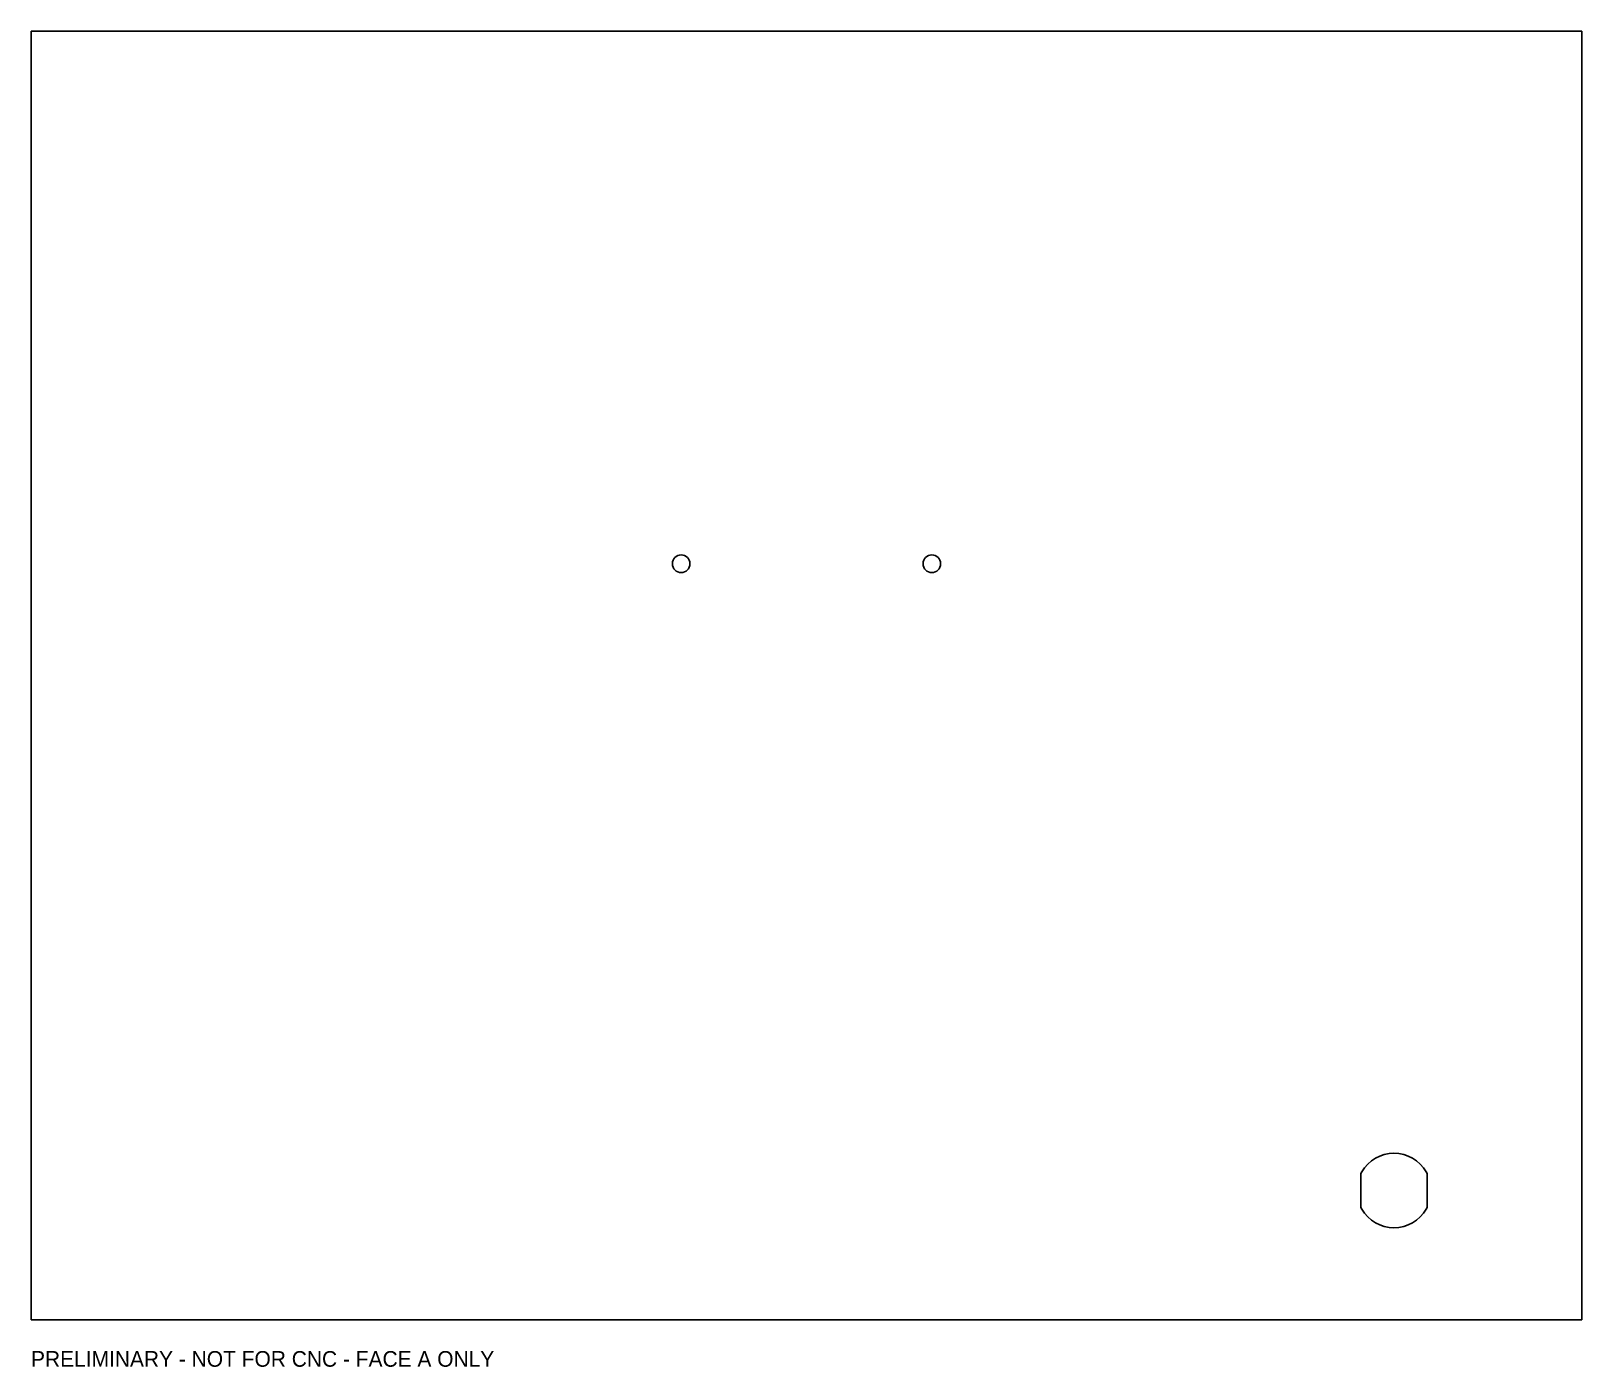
# Model space of a CAD drawing. Header units: millimetres. Extents: x 0 to 396, y -12 to 329.
import ezdxf

# ---------------------------------------------------------------- set-up
doc = ezdxf.new("R2010")
doc.units = ezdxf.units.MM
doc.layers.add('CUT', color=7, linetype='CONTINUOUS')
doc.layers.add('REFERENCE', color=7, linetype='CONTINUOUS')

msp = doc.modelspace()

# ---------------------------------------------------------------- linework, layer by layer
at = {"layer": 'CUT'}
for p, q in [((0, 329), (396, 329)), ((0, 329), (0, 0)), ((396, 329), (396, 0)), ((339.5, 29.26), (339.5, 36.74)), ((356.5, 29.26), (356.5, 36.74)), ((0, 0), (396, 0))]:
    msp.add_line(p, q, dxfattribs=at)
for centre in [(166, 193), (230, 193)]:
    msp.add_circle(centre, 2.25, dxfattribs=at)
for centre, radius, start, end in [((348, 33), 9.5, 90, 150.0736), ((348, 33), 9.5, 29.9264, 90), ((341.5, 36.74), 2, 150.0736, 180), ((354.5, 36.74), 2, 360, 29.9264), ((341.5, 29.26), 2, 180, 209.9264), ((348, 33), 9.5, 209.9264, 270), ((348, 33), 9.5, 270, 330.0736), ((354.5, 29.26), 2, 330.0736, 0)]:
    msp.add_arc(centre, radius, start, end, dxfattribs=at)
at = {"layer": 'REFERENCE'}
for p, q in [((0, 329), (396, 329)), ((0, 329), (0, 0)), ((396, 329), (396, 0)), ((0, 0), (396, 0))]:
    msp.add_line(p, q, dxfattribs=at)

# ---------------------------------------------------------------- texts
msp.add_text('PRELIMINARY - NOT FOR CNC - FACE A ONLY', height=4, dxfattribs=at).set_placement((0, -12))

doc.saveas('drawing.dxf')
